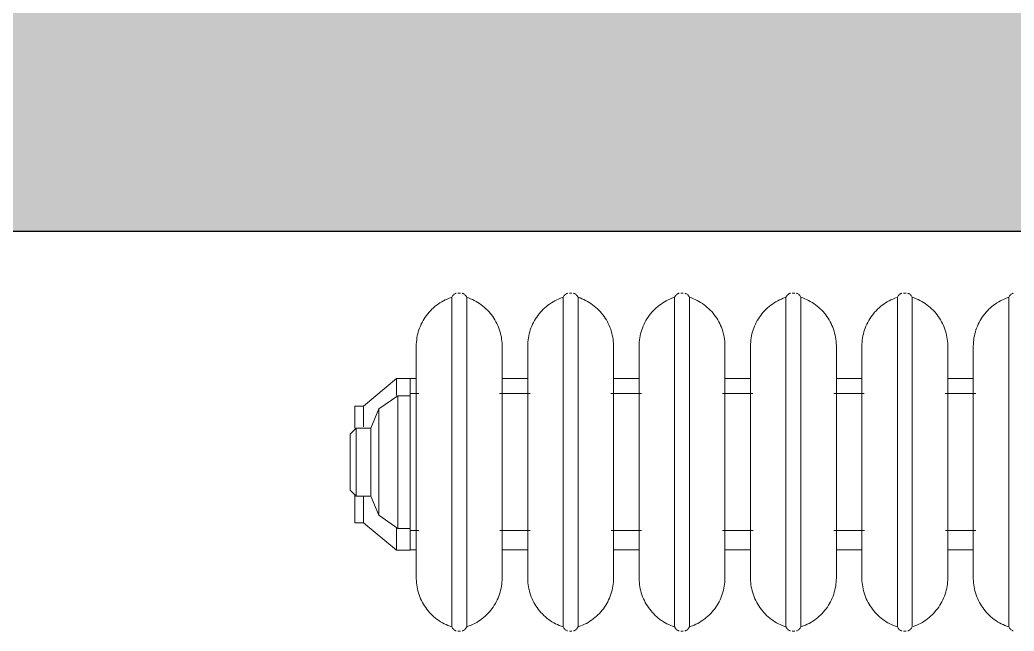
# Model space of a CAD drawing. Header units: inches. Extents: x -1176 to 1507, y -2527 to 978.
# Drawn here: x -884 to -855, y 778.2 to 796.04 of the extents above; entities that cross this region are included whole.
import ezdxf

# ---------------------------------------------------------------- set-up
doc = ezdxf.new("R2010")
doc.units = ezdxf.units.IN
doc.header["$MEASUREMENT"] = 0
for name, color, linetype, lineweight in [('A-GENM', 13, 'Continuous', 18), ('A-WALL', 113, 'Continuous', 18), ('A-WALL-PATT', 111, 'Continuous', 18)]:
    doc.layers.add(name, color=color, linetype=linetype, lineweight=lineweight)

# ---------------------------------------------------------------- blocks, each defined once
blk = doc.blocks.new('Cast_Iron_Radiator_8182 - Cast_Iron_Radiator_8182-V28-3rd Floor Demo')
at = {"layer": 'A-GENM', "lineweight": 9}
for p, q in [((-5.75, 4.933), (-5.787, 4.933)), ((-5.713, 4.933), (-5.75, 4.933)), ((-2.5, 4.933), (-2.537, 4.933)), ((-2.463, 4.933), (-2.5, 4.933)), ((0.75, 4.933), (0.713, 4.933)), ((0.787, 4.933), (0.75, 4.933)), ((4, 4.933), (3.963, 4.933)), ((4.037, 4.933), (4, 4.933)), ((7.25, 4.933), (7.213, 4.933)), ((7.287, 4.933), (7.25, 4.933)), ((-5.943, 4.848), (-5.968, 4.809)), ((-5.968, 1), (-5.968, 4.809)), ((-5.532, 4.809), (-5.557, 4.848)), ((-5.532, 1), (-5.532, 4.809)), ((-2.693, 4.848), (-2.718, 4.809)), ((-2.718, 1), (-2.718, 4.809)), ((-2.282, 4.809), (-2.307, 4.848)), ((-2.282, 1), (-2.282, 4.809)), ((0.557, 4.848), (0.532, 4.809)), ((0.532, 1), (0.532, 4.809)), ((0.968, 4.809), (0.943, 4.848)), ((0.968, 1), (0.968, 4.809)), ((3.807, 4.848), (3.782, 4.809)), ((3.782, 1), (3.782, 4.809)), ((4.218, 4.809), (4.193, 4.848)), ((4.218, 1), (4.218, 4.809)), ((7.057, 4.848), (7.032, 4.809)), ((7.032, 1), (7.032, 4.809)), ((7.468, 4.809), (7.443, 4.848)), ((7.468, 1), (7.468, 4.809)), ((10.307, 4.848), (10.282, 4.809)), ((10.282, 1), (10.282, 4.809)), ((-7.584, 2.438), (-8.542, 1.635)), ((-7.179, 2.438), (-7.584, 2.438)), ((-7.584, 1.944), (-7.584, 2.438)), ((-6.996, 2.438), (-7.179, 2.438)), ((-7.179, 2.291), (-7.179, 2.438)), ((-3.746, 2.438), (-4.501, 2.438)), ((-0.496, 2.438), (-1.251, 2.438)), ((2.754, 2.438), (1.999, 2.438)), ((6.004, 2.438), (5.249, 2.438)), ((9.254, 2.438), (8.499, 2.438)), ((-7.179, 2.296), (-7.179, 2.192)), ((-7.179, 2.013), (-7.179, 2.188)), ((-7.545, 1.935), (-8.095, 1.55)), ((-7.179, 1.935), (-7.545, 1.935)), ((-7.545, 1.935), (-7.545, -1.935)), ((-6.932, 2), (-7.179, 2)), ((-7.179, -2), (-7.179, 2)), ((-3.682, 2), (-4.572, 2)), ((-0.432, 2), (-1.322, 2)), ((2.818, 2), (1.928, 2)), ((6.068, 2), (5.178, 2)), ((9.318, 2), (8.428, 2)), ((-8.542, 1.635), (-8.792, 1.635)), ((-8.792, 1.635), (-8.792, 0.985)), ((-8.542, 1.635), (-8.542, 1.028)), ((-8.095, 1.55), (-8.331, 0.993)), ((-8.095, 1.55), (-8.095, -1.55)), ((-8.753, 0.993), (-8.929, 0.816)), ((-8.331, 0.993), (-8.753, 0.993)), ((-8.753, 0.993), (-8.753, -0.993)), ((-8.331, 0.993), (-8.331, -0.993)), ((-7.002, 1), (-7.002, -1)), ((-5.968, -1), (-5.968, 1)), ((-5.532, -1), (-5.532, 1)), ((-4.498, -1), (-4.498, 1)), ((-3.752, 1), (-3.752, -1)), ((-2.718, -1), (-2.718, 1)), ((-2.282, -1), (-2.282, 1)), ((-1.248, -1), (-1.248, 1)), ((-0.502, 1), (-0.502, -1)), ((0.532, -1), (0.532, 1)), ((0.968, -1), (0.968, 1)), ((2.002, -1), (2.002, 1)), ((2.748, 1), (2.748, -1)), ((3.782, -1), (3.782, 1)), ((4.218, -1), (4.218, 1)), ((5.252, -1), (5.252, 1)), ((5.998, 1), (5.998, -1)), ((7.032, -1), (7.032, 1)), ((7.468, -1), (7.468, 1)), ((8.502, -1), (8.502, 1)), ((9.248, 1), (9.248, -1)), ((10.282, -1), (10.282, 1)), ((-8.929, 0.816), (-8.929, -0.816)), ((-8.929, -0.816), (-8.753, -0.993)), ((-8.792, -0.961), (-8.792, -1.771)), ((-8.753, -0.993), (-8.331, -0.993)), ((-8.542, -1.008), (-8.542, -1.771)), ((-8.331, -0.993), (-8.095, -1.55)), ((-5.968, -4.809), (-5.968, -1)), ((-5.532, -4.809), (-5.532, -1)), ((-2.718, -4.809), (-2.718, -1)), ((-2.282, -4.809), (-2.282, -1)), ((0.532, -4.809), (0.532, -1)), ((0.968, -4.809), (0.968, -1)), ((3.782, -4.809), (3.782, -1)), ((4.218, -4.809), (4.218, -1)), ((7.032, -4.809), (7.032, -1)), ((7.468, -4.809), (7.468, -1)), ((10.282, -4.809), (10.282, -1)), ((-8.095, -1.55), (-7.545, -1.935)), ((-8.792, -1.771), (-8.542, -1.771)), ((-8.542, -1.771), (-7.584, -2.575)), ((-7.584, -2.575), (-7.584, -1.924)), ((-7.545, -1.935), (-7.179, -1.935)), ((-7.179, -2), (-6.928, -2)), ((-7.179, -2.287), (-7.179, -2.017)), ((-4.568, -2), (-3.678, -2)), ((-1.318, -2), (-0.428, -2)), ((1.932, -2), (2.822, -2)), ((5.182, -2), (6.072, -2)), ((8.432, -2), (9.322, -2)), ((-7.179, -2.301), (-7.179, -2.452)), ((-7.584, -2.575), (-7.179, -2.575)), ((-7.179, -2.551), (-7.179, -2.436)), ((-7.179, -2.562), (-6.997, -2.562)), ((-7.179, -2.565), (-7.179, -2.575)), ((-4.503, -2.562), (-3.747, -2.562)), ((-1.253, -2.562), (-0.497, -2.562)), ((1.997, -2.562), (2.753, -2.562)), ((5.247, -2.562), (6.003, -2.562)), ((8.497, -2.562), (9.253, -2.562)), ((-5.968, -4.809), (-5.943, -4.848)), ((-5.557, -4.848), (-5.532, -4.809)), ((-2.718, -4.809), (-2.693, -4.848)), ((-2.307, -4.848), (-2.282, -4.809)), ((0.532, -4.809), (0.557, -4.848)), ((0.943, -4.848), (0.968, -4.809)), ((3.782, -4.809), (3.807, -4.848)), ((4.193, -4.848), (4.218, -4.809)), ((7.032, -4.809), (7.057, -4.848)), ((7.443, -4.848), (7.468, -4.809)), ((10.282, -4.809), (10.307, -4.848)), ((-5.787, -4.933), (-5.75, -4.933)), ((-5.75, -4.933), (-5.713, -4.933)), ((-2.537, -4.933), (-2.5, -4.933)), ((-2.5, -4.933), (-2.463, -4.933)), ((0.713, -4.933), (0.75, -4.933)), ((0.75, -4.933), (0.787, -4.933)), ((3.963, -4.933), (4, -4.933)), ((4, -4.933), (4.037, -4.933)), ((7.213, -4.933), (7.25, -4.933)), ((7.25, -4.933), (7.287, -4.933))]:
    blk.add_line(p, q, dxfattribs=at)
at = {"layer": 'A-GENM', "lineweight": 9, "flags": 128}
for points in [[(-7.002, 3.383), (-7.001, 3.443), (-6.997, 3.503), (-6.991, 3.563), (-6.983, 3.622), (-6.972, 3.681), (-6.959, 3.74), (-6.943, 3.798), (-6.926, 3.855), (-6.906, 3.911), (-6.883, 3.967), (-6.859, 4.022), (-6.832, 4.076), (-6.804, 4.128), (-6.773, 4.18), (-6.74, 4.23), (-6.705, 4.279), (-6.668, 4.326), (-6.63, 4.372), (-6.589, 4.416), (-6.547, 4.459), (-6.503, 4.5), (-6.458, 4.539), (-6.411, 4.576), (-6.362, 4.612), (-6.312, 4.645), (-6.261, 4.677), (-6.209, 4.706), (-6.155, 4.733), (-6.101, 4.758), (-6.045, 4.781), (-5.989, 4.802)], [(-5.943, 4.848), (-5.938, 4.854), (-5.934, 4.86), (-5.929, 4.866), (-5.925, 4.872), (-5.919, 4.877)], [(-5.909, 4.887), (-5.903, 4.892), (-5.897, 4.896), (-5.891, 4.901), (-5.885, 4.905)], [(-5.872, 4.912), (-5.865, 4.915), (-5.858, 4.918), (-5.851, 4.921), (-5.844, 4.924), (-5.837, 4.926)], [(-5.662, 4.925), (-5.655, 4.923), (-5.648, 4.921), (-5.641, 4.918), (-5.634, 4.915), (-5.627, 4.912)], [(-5.614, 4.904), (-5.608, 4.9), (-5.602, 4.896), (-5.596, 4.891), (-5.591, 4.887)], [(-5.58, 4.876), (-5.575, 4.871), (-5.57, 4.865), (-5.565, 4.859), (-5.561, 4.854), (-5.557, 4.848)], [(-5.532, 4.809), (-5.475, 4.789), (-5.419, 4.767), (-5.365, 4.743), (-5.311, 4.716), (-5.258, 4.688), (-5.206, 4.657), (-5.156, 4.624), (-5.107, 4.59), (-5.059, 4.553), (-5.013, 4.515), (-4.969, 4.474), (-4.926, 4.432), (-4.885, 4.389), (-4.846, 4.343), (-4.808, 4.296), (-4.773, 4.248), (-4.739, 4.198), (-4.707, 4.147), (-4.678, 4.095), (-4.651, 4.042), (-4.625, 3.987), (-4.602, 3.932), (-4.581, 3.876), (-4.563, 3.819), (-4.547, 3.761), (-4.533, 3.703), (-4.521, 3.644), (-4.512, 3.585), (-4.505, 3.525), (-4.5, 3.465), (-4.498, 3.405), (-4.498, 3.383)], [(-3.752, 3.383), (-3.751, 3.443), (-3.747, 3.503), (-3.741, 3.563), (-3.733, 3.622), (-3.722, 3.681), (-3.709, 3.74), (-3.693, 3.798), (-3.676, 3.855), (-3.656, 3.911), (-3.633, 3.967), (-3.609, 4.022), (-3.582, 4.076), (-3.554, 4.128), (-3.523, 4.18), (-3.49, 4.23), (-3.455, 4.279), (-3.418, 4.326), (-3.38, 4.372), (-3.339, 4.416), (-3.297, 4.459), (-3.253, 4.5), (-3.208, 4.539), (-3.161, 4.576), (-3.112, 4.612), (-3.062, 4.645), (-3.011, 4.677), (-2.959, 4.706), (-2.905, 4.733), (-2.851, 4.758), (-2.795, 4.781), (-2.739, 4.802)], [(-2.693, 4.848), (-2.688, 4.854), (-2.684, 4.86), (-2.679, 4.866), (-2.675, 4.872), (-2.669, 4.877)], [(-2.659, 4.887), (-2.653, 4.892), (-2.647, 4.896), (-2.641, 4.901), (-2.635, 4.905)], [(-2.622, 4.912), (-2.615, 4.915), (-2.608, 4.918), (-2.601, 4.921), (-2.594, 4.924), (-2.587, 4.926)], [(-2.412, 4.925), (-2.405, 4.923), (-2.398, 4.921), (-2.391, 4.918), (-2.384, 4.915), (-2.377, 4.912)], [(-2.364, 4.904), (-2.358, 4.9), (-2.352, 4.896), (-2.346, 4.891), (-2.341, 4.887)], [(-2.33, 4.876), (-2.325, 4.871), (-2.32, 4.865), (-2.315, 4.859), (-2.311, 4.854), (-2.307, 4.848)], [(-2.282, 4.809), (-2.225, 4.789), (-2.169, 4.767), (-2.115, 4.743), (-2.061, 4.716), (-2.008, 4.688), (-1.956, 4.657), (-1.906, 4.624), (-1.857, 4.59), (-1.809, 4.553), (-1.763, 4.515), (-1.719, 4.474), (-1.676, 4.432), (-1.635, 4.389), (-1.596, 4.343), (-1.558, 4.296), (-1.523, 4.248), (-1.489, 4.198), (-1.457, 4.147), (-1.428, 4.095), (-1.401, 4.042), (-1.375, 3.987), (-1.352, 3.932), (-1.331, 3.876), (-1.313, 3.819), (-1.297, 3.761), (-1.283, 3.703), (-1.271, 3.644), (-1.262, 3.585), (-1.255, 3.525), (-1.25, 3.465), (-1.248, 3.405), (-1.248, 3.383)], [(-0.502, 3.383), (-0.501, 3.443), (-0.497, 3.503), (-0.491, 3.563), (-0.483, 3.622), (-0.472, 3.681), (-0.459, 3.74), (-0.443, 3.798), (-0.426, 3.855), (-0.406, 3.911), (-0.383, 3.967), (-0.359, 4.022), (-0.332, 4.076), (-0.304, 4.128), (-0.273, 4.18), (-0.24, 4.23), (-0.205, 4.279), (-0.168, 4.326), (-0.13, 4.372), (-0.089, 4.416), (-0.047, 4.459), (-0.003, 4.5), (0.042, 4.539), (0.089, 4.576), (0.138, 4.612), (0.188, 4.645), (0.239, 4.677), (0.291, 4.706), (0.345, 4.733), (0.399, 4.758), (0.455, 4.781), (0.511, 4.802)], [(0.557, 4.848), (0.562, 4.854), (0.566, 4.86), (0.571, 4.866), (0.575, 4.872), (0.581, 4.877)], [(0.591, 4.887), (0.597, 4.892), (0.603, 4.896), (0.609, 4.901), (0.615, 4.905)], [(0.628, 4.912), (0.635, 4.915), (0.642, 4.918), (0.649, 4.921), (0.656, 4.924), (0.663, 4.926)], [(0.838, 4.925), (0.845, 4.923), (0.852, 4.921), (0.859, 4.918), (0.866, 4.915), (0.873, 4.912)], [(0.886, 4.904), (0.892, 4.9), (0.898, 4.896), (0.904, 4.891), (0.909, 4.887)], [(0.92, 4.876), (0.925, 4.871), (0.93, 4.865), (0.935, 4.859), (0.939, 4.854), (0.943, 4.848)], [(0.968, 4.809), (1.025, 4.789), (1.081, 4.767), (1.135, 4.743), (1.189, 4.716), (1.242, 4.688), (1.294, 4.657), (1.344, 4.624), (1.393, 4.59), (1.441, 4.553), (1.487, 4.515), (1.531, 4.474), (1.574, 4.432), (1.615, 4.389), (1.654, 4.343), (1.692, 4.296), (1.727, 4.248), (1.761, 4.198), (1.793, 4.147), (1.822, 4.095), (1.849, 4.042), (1.875, 3.987), (1.898, 3.932), (1.919, 3.876), (1.937, 3.819), (1.953, 3.761), (1.967, 3.703), (1.979, 3.644), (1.988, 3.585), (1.995, 3.525), (2, 3.465), (2.002, 3.405), (2.002, 3.383)], [(2.748, 3.383), (2.749, 3.443), (2.753, 3.503), (2.759, 3.563), (2.767, 3.622), (2.778, 3.681), (2.791, 3.74), (2.807, 3.798), (2.824, 3.855), (2.844, 3.911), (2.867, 3.967), (2.891, 4.022), (2.918, 4.076), (2.946, 4.128), (2.977, 4.18), (3.01, 4.23), (3.045, 4.279), (3.082, 4.326), (3.12, 4.372), (3.161, 4.416), (3.203, 4.459), (3.247, 4.5), (3.292, 4.539), (3.339, 4.576), (3.388, 4.612), (3.438, 4.645), (3.489, 4.677), (3.541, 4.706), (3.595, 4.733), (3.649, 4.758), (3.705, 4.781), (3.761, 4.802)], [(3.807, 4.848), (3.812, 4.854), (3.816, 4.86), (3.821, 4.866), (3.825, 4.872), (3.831, 4.877)], [(3.841, 4.887), (3.847, 4.892), (3.853, 4.896), (3.859, 4.901), (3.865, 4.905)], [(3.878, 4.912), (3.885, 4.915), (3.892, 4.918), (3.899, 4.921), (3.906, 4.924), (3.913, 4.926)], [(4.088, 4.925), (4.095, 4.923), (4.102, 4.921), (4.109, 4.918), (4.116, 4.915), (4.123, 4.912)], [(4.136, 4.904), (4.142, 4.9), (4.148, 4.896), (4.154, 4.891), (4.159, 4.887)], [(4.17, 4.876), (4.175, 4.871), (4.18, 4.865), (4.185, 4.859), (4.189, 4.854), (4.193, 4.848)], [(4.218, 4.809), (4.275, 4.789), (4.331, 4.767), (4.385, 4.743), (4.439, 4.716), (4.492, 4.688), (4.544, 4.657), (4.594, 4.624), (4.643, 4.59), (4.691, 4.553), (4.737, 4.515), (4.781, 4.474), (4.824, 4.432), (4.865, 4.389), (4.904, 4.343), (4.942, 4.296), (4.977, 4.248), (5.011, 4.198), (5.043, 4.147), (5.072, 4.095), (5.099, 4.042), (5.125, 3.987), (5.148, 3.932), (5.169, 3.876), (5.187, 3.819), (5.203, 3.761), (5.217, 3.703), (5.229, 3.644), (5.238, 3.585), (5.245, 3.525), (5.25, 3.465), (5.252, 3.405), (5.252, 3.383)], [(5.998, 3.383), (5.999, 3.443), (6.003, 3.503), (6.009, 3.563), (6.017, 3.622), (6.028, 3.681), (6.041, 3.74), (6.057, 3.798), (6.074, 3.855), (6.094, 3.911), (6.117, 3.967), (6.141, 4.022), (6.168, 4.076), (6.196, 4.128), (6.227, 4.18), (6.26, 4.23), (6.295, 4.279), (6.332, 4.326), (6.37, 4.372), (6.411, 4.416), (6.453, 4.459), (6.497, 4.5), (6.542, 4.539), (6.589, 4.576), (6.638, 4.612), (6.688, 4.645), (6.739, 4.677), (6.791, 4.706), (6.845, 4.733), (6.899, 4.758), (6.955, 4.781), (7.011, 4.802)], [(7.057, 4.848), (7.062, 4.854), (7.066, 4.86), (7.071, 4.866), (7.075, 4.872), (7.081, 4.877)], [(7.091, 4.887), (7.097, 4.892), (7.103, 4.896), (7.109, 4.901), (7.115, 4.905)], [(7.128, 4.912), (7.135, 4.915), (7.142, 4.918), (7.149, 4.921), (7.156, 4.924), (7.163, 4.926)], [(7.338, 4.925), (7.345, 4.923), (7.352, 4.921), (7.359, 4.918), (7.366, 4.915), (7.373, 4.912)], [(7.386, 4.904), (7.392, 4.9), (7.398, 4.896), (7.404, 4.891), (7.409, 4.887)], [(7.42, 4.876), (7.425, 4.871), (7.43, 4.865), (7.435, 4.859), (7.439, 4.854), (7.443, 4.848)], [(7.468, 4.809), (7.525, 4.789), (7.581, 4.767), (7.635, 4.743), (7.689, 4.716), (7.742, 4.688), (7.794, 4.657), (7.844, 4.624), (7.893, 4.59), (7.941, 4.553), (7.987, 4.515), (8.031, 4.474), (8.074, 4.432), (8.115, 4.389), (8.154, 4.343), (8.192, 4.296), (8.227, 4.248), (8.261, 4.198), (8.293, 4.147), (8.322, 4.095), (8.349, 4.042), (8.375, 3.987), (8.398, 3.932), (8.419, 3.876), (8.437, 3.819), (8.453, 3.761), (8.467, 3.703), (8.479, 3.644), (8.488, 3.585), (8.495, 3.525), (8.5, 3.465), (8.502, 3.405), (8.502, 3.383)], [(9.248, 3.383), (9.249, 3.443), (9.253, 3.503), (9.259, 3.563), (9.267, 3.622), (9.278, 3.681), (9.291, 3.74), (9.307, 3.798), (9.324, 3.855), (9.344, 3.911), (9.367, 3.967), (9.391, 4.022), (9.418, 4.076), (9.446, 4.128), (9.477, 4.18), (9.51, 4.23), (9.545, 4.279), (9.582, 4.326), (9.62, 4.372), (9.661, 4.416), (9.703, 4.459), (9.747, 4.5), (9.792, 4.539), (9.839, 4.576), (9.888, 4.612), (9.938, 4.645), (9.989, 4.677), (10.041, 4.706), (10.095, 4.733), (10.149, 4.758), (10.205, 4.781), (10.261, 4.802)], [(10.307, 4.848), (10.312, 4.854), (10.316, 4.86), (10.321, 4.866), (10.325, 4.872), (10.331, 4.877)], [(10.341, 4.887), (10.347, 4.892), (10.353, 4.896), (10.359, 4.901), (10.365, 4.905)], [(10.378, 4.912), (10.385, 4.915), (10.392, 4.918), (10.399, 4.921), (10.406, 4.924), (10.413, 4.926)], [(-7.002, 2.438), (-7.002, 2.498), (-7.002, 2.571), (-7.002, 2.642), (-7.002, 2.71), (-7.002, 2.775), (-7.002, 2.837), (-7.002, 2.896), (-7.002, 2.952), (-7.002, 3.005), (-7.002, 3.055), (-7.002, 3.102), (-7.002, 3.145), (-7.002, 3.185), (-7.002, 3.221), (-7.002, 3.254), (-7.002, 3.283), (-7.002, 3.309), (-7.002, 3.33), (-7.002, 3.348), (-7.002, 3.363), (-7.002, 3.373), (-7.002, 3.38), (-7.002, 3.383), (-7.002, 3.383)], [(-7.002, 3.383), (-7.002, 3.381), (-7.002, 3.375), (-7.002, 3.366), (-7.002, 3.353), (-7.002, 3.336), (-7.002, 3.315), (-7.002, 3.29), (-7.002, 3.262), (-7.002, 3.23), (-7.002, 3.195), (-7.002, 3.156), (-7.002, 3.114), (-7.002, 3.068), (-7.002, 3.019), (-7.002, 2.967), (-7.002, 2.911), (-7.002, 2.853), (-7.002, 2.792), (-7.002, 2.727), (-7.002, 2.66), (-7.002, 2.591), (-7.002, 2.518), (-7.002, 2.444), (-7.002, 2.367), (-7.002, 2.288), (-7.002, 2.206), (-7.002, 2.123), (-7.002, 2.038), (-7.002, 1.952), (-7.002, 1.864), (-7.002, 1.774), (-7.002, 1.683), (-7.002, 1.591), (-7.002, 1.499), (-7.002, 1.405), (-7.002, 1.311), (-7.002, 1.216), (-7.002, 1.121), (-7.002, 1.026), (-7.002, 1)], [(-4.498, 3.383), (-4.498, 3.381), (-4.498, 3.375), (-4.498, 3.366), (-4.498, 3.353), (-4.498, 3.336), (-4.498, 3.315), (-4.498, 3.29), (-4.498, 3.262), (-4.498, 3.23), (-4.498, 3.195), (-4.498, 3.156), (-4.498, 3.114), (-4.498, 3.068), (-4.498, 3.019), (-4.498, 2.967), (-4.498, 2.911), (-4.498, 2.853), (-4.498, 2.792), (-4.498, 2.727), (-4.498, 2.66), (-4.498, 2.591), (-4.498, 2.518), (-4.498, 2.444)], [(-4.498, 1), (-4.498, 1.095), (-4.498, 1.19), (-4.498, 1.285), (-4.498, 1.38), (-4.498, 1.473), (-4.498, 1.566), (-4.498, 1.659), (-4.498, 1.75), (-4.498, 1.839), (-4.498, 1.928), (-4.498, 2.015), (-4.498, 2.1), (-4.498, 2.184), (-4.498, 2.266), (-4.498, 2.346), (-4.498, 2.423), (-4.498, 2.498), (-4.498, 2.571), (-4.498, 2.642), (-4.498, 2.71), (-4.498, 2.775), (-4.498, 2.837), (-4.498, 2.896), (-4.498, 2.952), (-4.498, 3.005), (-4.498, 3.055), (-4.498, 3.102), (-4.498, 3.145), (-4.498, 3.185), (-4.498, 3.221), (-4.498, 3.254), (-4.498, 3.283), (-4.498, 3.309), (-4.498, 3.33), (-4.498, 3.348), (-4.498, 3.363), (-4.498, 3.373), (-4.498, 3.38), (-4.498, 3.383), (-4.498, 3.383)], [(-3.752, 2.438), (-3.752, 2.498), (-3.752, 2.571), (-3.752, 2.642), (-3.752, 2.71), (-3.752, 2.775), (-3.752, 2.837), (-3.752, 2.896), (-3.752, 2.952), (-3.752, 3.005), (-3.752, 3.055), (-3.752, 3.102), (-3.752, 3.145), (-3.752, 3.185), (-3.752, 3.221), (-3.752, 3.254), (-3.752, 3.283), (-3.752, 3.309), (-3.752, 3.33), (-3.752, 3.348), (-3.752, 3.363), (-3.752, 3.373), (-3.752, 3.38), (-3.752, 3.383), (-3.752, 3.383)], [(-3.752, 3.383), (-3.752, 3.381), (-3.752, 3.375), (-3.752, 3.366), (-3.752, 3.353), (-3.752, 3.336), (-3.752, 3.315), (-3.752, 3.29), (-3.752, 3.262), (-3.752, 3.23), (-3.752, 3.195), (-3.752, 3.156), (-3.752, 3.114), (-3.752, 3.068), (-3.752, 3.019), (-3.752, 2.967), (-3.752, 2.911), (-3.752, 2.853), (-3.752, 2.792), (-3.752, 2.727), (-3.752, 2.66), (-3.752, 2.591), (-3.752, 2.518), (-3.752, 2.444), (-3.752, 2.367), (-3.752, 2.288), (-3.752, 2.206), (-3.752, 2.123), (-3.752, 2.038), (-3.752, 1.952), (-3.752, 1.864), (-3.752, 1.774), (-3.752, 1.683), (-3.752, 1.591), (-3.752, 1.499), (-3.752, 1.405), (-3.752, 1.311), (-3.752, 1.216), (-3.752, 1.121), (-3.752, 1.026), (-3.752, 1)], [(-1.248, 3.383), (-1.248, 3.381), (-1.248, 3.375), (-1.248, 3.366), (-1.248, 3.353), (-1.248, 3.336), (-1.248, 3.315), (-1.248, 3.29), (-1.248, 3.262), (-1.248, 3.23), (-1.248, 3.195), (-1.248, 3.156), (-1.248, 3.114), (-1.248, 3.068), (-1.248, 3.019), (-1.248, 2.967), (-1.248, 2.911), (-1.248, 2.853), (-1.248, 2.792), (-1.248, 2.727), (-1.248, 2.66), (-1.248, 2.591), (-1.248, 2.518), (-1.248, 2.444)], [(-1.248, 1), (-1.248, 1.095), (-1.248, 1.19), (-1.248, 1.285), (-1.248, 1.38), (-1.248, 1.473), (-1.248, 1.566), (-1.248, 1.659), (-1.248, 1.75), (-1.248, 1.839), (-1.248, 1.928), (-1.248, 2.015), (-1.248, 2.1), (-1.248, 2.184), (-1.248, 2.266), (-1.248, 2.346), (-1.248, 2.423), (-1.248, 2.498), (-1.248, 2.571), (-1.248, 2.642), (-1.248, 2.71), (-1.248, 2.775), (-1.248, 2.837), (-1.248, 2.896), (-1.248, 2.952), (-1.248, 3.005), (-1.248, 3.055), (-1.248, 3.102), (-1.248, 3.145), (-1.248, 3.185), (-1.248, 3.221), (-1.248, 3.254), (-1.248, 3.283), (-1.248, 3.309), (-1.248, 3.33), (-1.248, 3.348), (-1.248, 3.363), (-1.248, 3.373), (-1.248, 3.38), (-1.248, 3.383), (-1.248, 3.383)], [(-0.502, 2.438), (-0.502, 2.498), (-0.502, 2.571), (-0.502, 2.642), (-0.502, 2.71), (-0.502, 2.775), (-0.502, 2.837), (-0.502, 2.896), (-0.502, 2.952), (-0.502, 3.005), (-0.502, 3.055), (-0.502, 3.102), (-0.502, 3.145), (-0.502, 3.185), (-0.502, 3.221), (-0.502, 3.254), (-0.502, 3.283), (-0.502, 3.309), (-0.502, 3.33), (-0.502, 3.348), (-0.502, 3.363), (-0.502, 3.373), (-0.502, 3.38), (-0.502, 3.383), (-0.502, 3.383)], [(-0.502, 3.383), (-0.502, 3.381), (-0.502, 3.375), (-0.502, 3.366), (-0.502, 3.353), (-0.502, 3.336), (-0.502, 3.315), (-0.502, 3.29), (-0.502, 3.262), (-0.502, 3.23), (-0.502, 3.195), (-0.502, 3.156), (-0.502, 3.114), (-0.502, 3.068), (-0.502, 3.019), (-0.502, 2.967), (-0.502, 2.911), (-0.502, 2.853), (-0.502, 2.792), (-0.502, 2.727), (-0.502, 2.66), (-0.502, 2.591), (-0.502, 2.518), (-0.502, 2.444), (-0.502, 2.367), (-0.502, 2.288), (-0.502, 2.206), (-0.502, 2.123), (-0.502, 2.038), (-0.502, 1.952), (-0.502, 1.864), (-0.502, 1.774), (-0.502, 1.683), (-0.502, 1.591), (-0.502, 1.499), (-0.502, 1.405), (-0.502, 1.311), (-0.502, 1.216), (-0.502, 1.121), (-0.502, 1.026), (-0.502, 1)], [(2.002, 3.383), (2.002, 3.381), (2.002, 3.375), (2.002, 3.366), (2.002, 3.353), (2.002, 3.336), (2.002, 3.315), (2.002, 3.29), (2.002, 3.262), (2.002, 3.23), (2.002, 3.195), (2.002, 3.156), (2.002, 3.114), (2.002, 3.068), (2.002, 3.019), (2.002, 2.967), (2.002, 2.911), (2.002, 2.853), (2.002, 2.792), (2.002, 2.727), (2.002, 2.66), (2.002, 2.591), (2.002, 2.518), (2.002, 2.444)], [(2.002, 1), (2.002, 1.095), (2.002, 1.19), (2.002, 1.285), (2.002, 1.38), (2.002, 1.473), (2.002, 1.566), (2.002, 1.659), (2.002, 1.75), (2.002, 1.839), (2.002, 1.928), (2.002, 2.015), (2.002, 2.1), (2.002, 2.184), (2.002, 2.266), (2.002, 2.346), (2.002, 2.423), (2.002, 2.498), (2.002, 2.571), (2.002, 2.642), (2.002, 2.71), (2.002, 2.775), (2.002, 2.837), (2.002, 2.896), (2.002, 2.952), (2.002, 3.005), (2.002, 3.055), (2.002, 3.102), (2.002, 3.145), (2.002, 3.185), (2.002, 3.221), (2.002, 3.254), (2.002, 3.283), (2.002, 3.309), (2.002, 3.33), (2.002, 3.348), (2.002, 3.363), (2.002, 3.373), (2.002, 3.38), (2.002, 3.383), (2.002, 3.383)], [(2.748, 2.438), (2.748, 2.498), (2.748, 2.571), (2.748, 2.642), (2.748, 2.71), (2.748, 2.775), (2.748, 2.837), (2.748, 2.896), (2.748, 2.952), (2.748, 3.005), (2.748, 3.055), (2.748, 3.102), (2.748, 3.145), (2.748, 3.185), (2.748, 3.221), (2.748, 3.254), (2.748, 3.283), (2.748, 3.309), (2.748, 3.33), (2.748, 3.348), (2.748, 3.363), (2.748, 3.373), (2.748, 3.38), (2.748, 3.383), (2.748, 3.383)], [(2.748, 3.383), (2.748, 3.381), (2.748, 3.375), (2.748, 3.366), (2.748, 3.353), (2.748, 3.336), (2.748, 3.315), (2.748, 3.29), (2.748, 3.262), (2.748, 3.23), (2.748, 3.195), (2.748, 3.156), (2.748, 3.114), (2.748, 3.068), (2.748, 3.019), (2.748, 2.967), (2.748, 2.911), (2.748, 2.853), (2.748, 2.792), (2.748, 2.727), (2.748, 2.66), (2.748, 2.591), (2.748, 2.518), (2.748, 2.444), (2.748, 2.367), (2.748, 2.288), (2.748, 2.206), (2.748, 2.123), (2.748, 2.038), (2.748, 1.952), (2.748, 1.864), (2.748, 1.774), (2.748, 1.683), (2.748, 1.591), (2.748, 1.499), (2.748, 1.405), (2.748, 1.311), (2.748, 1.216), (2.748, 1.121), (2.748, 1.026), (2.748, 1)], [(5.252, 3.383), (5.252, 3.381), (5.252, 3.375), (5.252, 3.366), (5.252, 3.353), (5.252, 3.336), (5.252, 3.315), (5.252, 3.29), (5.252, 3.262), (5.252, 3.23), (5.252, 3.195), (5.252, 3.156), (5.252, 3.114), (5.252, 3.068), (5.252, 3.019), (5.252, 2.967), (5.252, 2.911), (5.252, 2.853), (5.252, 2.792), (5.252, 2.727), (5.252, 2.66), (5.252, 2.591), (5.252, 2.518), (5.252, 2.444)], [(5.252, 1), (5.252, 1.095), (5.252, 1.19), (5.252, 1.285), (5.252, 1.38), (5.252, 1.473), (5.252, 1.566), (5.252, 1.659), (5.252, 1.75), (5.252, 1.839), (5.252, 1.928), (5.252, 2.015), (5.252, 2.1), (5.252, 2.184), (5.252, 2.266), (5.252, 2.346), (5.252, 2.423), (5.252, 2.498), (5.252, 2.571), (5.252, 2.642), (5.252, 2.71), (5.252, 2.775), (5.252, 2.837), (5.252, 2.896), (5.252, 2.952), (5.252, 3.005), (5.252, 3.055), (5.252, 3.102), (5.252, 3.145), (5.252, 3.185), (5.252, 3.221), (5.252, 3.254), (5.252, 3.283), (5.252, 3.309), (5.252, 3.33), (5.252, 3.348), (5.252, 3.363), (5.252, 3.373), (5.252, 3.38), (5.252, 3.383), (5.252, 3.383)], [(5.998, 2.438), (5.998, 2.498), (5.998, 2.571), (5.998, 2.642), (5.998, 2.71), (5.998, 2.775), (5.998, 2.837), (5.998, 2.896), (5.998, 2.952), (5.998, 3.005), (5.998, 3.055), (5.998, 3.102), (5.998, 3.145), (5.998, 3.185), (5.998, 3.221), (5.998, 3.254), (5.998, 3.283), (5.998, 3.309), (5.998, 3.33), (5.998, 3.348), (5.998, 3.363), (5.998, 3.373), (5.998, 3.38), (5.998, 3.383), (5.998, 3.383)], [(5.998, 3.383), (5.998, 3.381), (5.998, 3.375), (5.998, 3.366), (5.998, 3.353), (5.998, 3.336), (5.998, 3.315), (5.998, 3.29), (5.998, 3.262), (5.998, 3.23), (5.998, 3.195), (5.998, 3.156), (5.998, 3.114), (5.998, 3.068), (5.998, 3.019), (5.998, 2.967), (5.998, 2.911), (5.998, 2.853), (5.998, 2.792), (5.998, 2.727), (5.998, 2.66), (5.998, 2.591), (5.998, 2.518), (5.998, 2.444), (5.998, 2.367), (5.998, 2.288), (5.998, 2.206), (5.998, 2.123), (5.998, 2.038), (5.998, 1.952), (5.998, 1.864), (5.998, 1.774), (5.998, 1.683), (5.998, 1.591), (5.998, 1.499), (5.998, 1.405), (5.998, 1.311), (5.998, 1.216), (5.998, 1.121), (5.998, 1.026), (5.998, 1)], [(8.502, 3.383), (8.502, 3.381), (8.502, 3.375), (8.502, 3.366), (8.502, 3.353), (8.502, 3.336), (8.502, 3.315), (8.502, 3.29), (8.502, 3.262), (8.502, 3.23), (8.502, 3.195), (8.502, 3.156), (8.502, 3.114), (8.502, 3.068), (8.502, 3.019), (8.502, 2.967), (8.502, 2.911), (8.502, 2.853), (8.502, 2.792), (8.502, 2.727), (8.502, 2.66), (8.502, 2.591), (8.502, 2.518), (8.502, 2.444)], [(8.502, 1), (8.502, 1.095), (8.502, 1.19), (8.502, 1.285), (8.502, 1.38), (8.502, 1.473), (8.502, 1.566), (8.502, 1.659), (8.502, 1.75), (8.502, 1.839), (8.502, 1.928), (8.502, 2.015), (8.502, 2.1), (8.502, 2.184), (8.502, 2.266), (8.502, 2.346), (8.502, 2.423), (8.502, 2.498), (8.502, 2.571), (8.502, 2.642), (8.502, 2.71), (8.502, 2.775), (8.502, 2.837), (8.502, 2.896), (8.502, 2.952), (8.502, 3.005), (8.502, 3.055), (8.502, 3.102), (8.502, 3.145), (8.502, 3.185), (8.502, 3.221), (8.502, 3.254), (8.502, 3.283), (8.502, 3.309), (8.502, 3.33), (8.502, 3.348), (8.502, 3.363), (8.502, 3.373), (8.502, 3.38), (8.502, 3.383), (8.502, 3.383)], [(9.248, 2.438), (9.248, 2.498), (9.248, 2.571), (9.248, 2.642), (9.248, 2.71), (9.248, 2.775), (9.248, 2.837), (9.248, 2.896), (9.248, 2.952), (9.248, 3.005), (9.248, 3.055), (9.248, 3.102), (9.248, 3.145), (9.248, 3.185), (9.248, 3.221), (9.248, 3.254), (9.248, 3.283), (9.248, 3.309), (9.248, 3.33), (9.248, 3.348), (9.248, 3.363), (9.248, 3.373), (9.248, 3.38), (9.248, 3.383), (9.248, 3.383)], [(9.248, 3.383), (9.248, 3.381), (9.248, 3.375), (9.248, 3.366), (9.248, 3.353), (9.248, 3.336), (9.248, 3.315), (9.248, 3.29), (9.248, 3.262), (9.248, 3.23), (9.248, 3.195), (9.248, 3.156), (9.248, 3.114), (9.248, 3.068), (9.248, 3.019), (9.248, 2.967), (9.248, 2.911), (9.248, 2.853), (9.248, 2.792), (9.248, 2.727), (9.248, 2.66), (9.248, 2.591), (9.248, 2.518), (9.248, 2.444), (9.248, 2.367), (9.248, 2.288), (9.248, 2.206), (9.248, 2.123), (9.248, 2.038), (9.248, 1.952), (9.248, 1.864), (9.248, 1.774), (9.248, 1.683), (9.248, 1.591), (9.248, 1.499), (9.248, 1.405), (9.248, 1.311), (9.248, 1.216), (9.248, 1.121), (9.248, 1.026), (9.248, 1)], [(-7.002, -1), (-7.002, -1.095), (-7.002, -1.19), (-7.002, -1.285), (-7.002, -1.38), (-7.002, -1.473), (-7.002, -1.566), (-7.002, -1.659), (-7.002, -1.75), (-7.002, -1.839), (-7.002, -1.928), (-7.002, -2.015), (-7.002, -2.1), (-7.002, -2.184), (-7.002, -2.266), (-7.002, -2.346), (-7.002, -2.423), (-7.002, -2.498), (-7.002, -2.571), (-7.002, -2.642), (-7.002, -2.71), (-7.002, -2.775), (-7.002, -2.837), (-7.002, -2.896), (-7.002, -2.952), (-7.002, -3.005), (-7.002, -3.055), (-7.002, -3.102), (-7.002, -3.145), (-7.002, -3.185), (-7.002, -3.221), (-7.002, -3.254), (-7.002, -3.283), (-7.002, -3.309), (-7.002, -3.33), (-7.002, -3.348), (-7.002, -3.363), (-7.002, -3.373), (-7.002, -3.38), (-7.002, -3.383), (-7.002, -3.383)], [(-4.498, -3.383), (-4.498, -3.381), (-4.498, -3.375), (-4.498, -3.366), (-4.498, -3.353), (-4.498, -3.336), (-4.498, -3.315), (-4.498, -3.29), (-4.498, -3.262), (-4.498, -3.23), (-4.498, -3.195), (-4.498, -3.156), (-4.498, -3.114), (-4.498, -3.068), (-4.498, -3.019), (-4.498, -2.967), (-4.498, -2.911), (-4.498, -2.853), (-4.498, -2.792), (-4.498, -2.727), (-4.498, -2.66), (-4.498, -2.591), (-4.498, -2.518), (-4.498, -2.444), (-4.498, -2.367), (-4.498, -2.288), (-4.498, -2.206), (-4.498, -2.123), (-4.498, -2.038), (-4.498, -1.952), (-4.498, -1.864), (-4.498, -1.774), (-4.498, -1.683), (-4.498, -1.591), (-4.498, -1.499), (-4.498, -1.405), (-4.498, -1.311), (-4.498, -1.216), (-4.498, -1.121), (-4.498, -1.026), (-4.498, -1)], [(-3.752, -1), (-3.752, -1.095), (-3.752, -1.19), (-3.752, -1.285), (-3.752, -1.38), (-3.752, -1.473), (-3.752, -1.566), (-3.752, -1.659), (-3.752, -1.75), (-3.752, -1.839), (-3.752, -1.928), (-3.752, -2.015), (-3.752, -2.1), (-3.752, -2.184), (-3.752, -2.266), (-3.752, -2.346), (-3.752, -2.423), (-3.752, -2.498), (-3.752, -2.571), (-3.752, -2.642), (-3.752, -2.71), (-3.752, -2.775), (-3.752, -2.837), (-3.752, -2.896), (-3.752, -2.952), (-3.752, -3.005), (-3.752, -3.055), (-3.752, -3.102), (-3.752, -3.145), (-3.752, -3.185), (-3.752, -3.221), (-3.752, -3.254), (-3.752, -3.283), (-3.752, -3.309), (-3.752, -3.33), (-3.752, -3.348), (-3.752, -3.363), (-3.752, -3.373), (-3.752, -3.38), (-3.752, -3.383), (-3.752, -3.383)], [(-1.248, -3.383), (-1.248, -3.381), (-1.248, -3.375), (-1.248, -3.366), (-1.248, -3.353), (-1.248, -3.336), (-1.248, -3.315), (-1.248, -3.29), (-1.248, -3.262), (-1.248, -3.23), (-1.248, -3.195), (-1.248, -3.156), (-1.248, -3.114), (-1.248, -3.068), (-1.248, -3.019), (-1.248, -2.967), (-1.248, -2.911), (-1.248, -2.853), (-1.248, -2.792), (-1.248, -2.727), (-1.248, -2.66), (-1.248, -2.591), (-1.248, -2.518), (-1.248, -2.444), (-1.248, -2.367), (-1.248, -2.288), (-1.248, -2.206), (-1.248, -2.123), (-1.248, -2.038), (-1.248, -1.952), (-1.248, -1.864), (-1.248, -1.774), (-1.248, -1.683), (-1.248, -1.591), (-1.248, -1.499), (-1.248, -1.405), (-1.248, -1.311), (-1.248, -1.216), (-1.248, -1.121), (-1.248, -1.026), (-1.248, -1)], [(-0.502, -1), (-0.502, -1.095), (-0.502, -1.19), (-0.502, -1.285), (-0.502, -1.38), (-0.502, -1.473), (-0.502, -1.566), (-0.502, -1.659), (-0.502, -1.75), (-0.502, -1.839), (-0.502, -1.928), (-0.502, -2.015), (-0.502, -2.1), (-0.502, -2.184), (-0.502, -2.266), (-0.502, -2.346), (-0.502, -2.423), (-0.502, -2.498), (-0.502, -2.571), (-0.502, -2.642), (-0.502, -2.71), (-0.502, -2.775), (-0.502, -2.837), (-0.502, -2.896), (-0.502, -2.952), (-0.502, -3.005), (-0.502, -3.055), (-0.502, -3.102), (-0.502, -3.145), (-0.502, -3.185), (-0.502, -3.221), (-0.502, -3.254), (-0.502, -3.283), (-0.502, -3.309), (-0.502, -3.33), (-0.502, -3.348), (-0.502, -3.363), (-0.502, -3.373), (-0.502, -3.38), (-0.502, -3.383), (-0.502, -3.383)], [(2.002, -3.383), (2.002, -3.381), (2.002, -3.375), (2.002, -3.366), (2.002, -3.353), (2.002, -3.336), (2.002, -3.315), (2.002, -3.29), (2.002, -3.262), (2.002, -3.23), (2.002, -3.195), (2.002, -3.156), (2.002, -3.114), (2.002, -3.068), (2.002, -3.019), (2.002, -2.967), (2.002, -2.911), (2.002, -2.853), (2.002, -2.792), (2.002, -2.727), (2.002, -2.66), (2.002, -2.591), (2.002, -2.518), (2.002, -2.444), (2.002, -2.367), (2.002, -2.288), (2.002, -2.206), (2.002, -2.123), (2.002, -2.038), (2.002, -1.952), (2.002, -1.864), (2.002, -1.774), (2.002, -1.683), (2.002, -1.591), (2.002, -1.499), (2.002, -1.405), (2.002, -1.311), (2.002, -1.216), (2.002, -1.121), (2.002, -1.026), (2.002, -1)], [(2.748, -1), (2.748, -1.095), (2.748, -1.19), (2.748, -1.285), (2.748, -1.38), (2.748, -1.473), (2.748, -1.566), (2.748, -1.659), (2.748, -1.75), (2.748, -1.839), (2.748, -1.928), (2.748, -2.015), (2.748, -2.1), (2.748, -2.184), (2.748, -2.266), (2.748, -2.346), (2.748, -2.423), (2.748, -2.498), (2.748, -2.571), (2.748, -2.642), (2.748, -2.71), (2.748, -2.775), (2.748, -2.837), (2.748, -2.896), (2.748, -2.952), (2.748, -3.005), (2.748, -3.055), (2.748, -3.102), (2.748, -3.145), (2.748, -3.185), (2.748, -3.221), (2.748, -3.254), (2.748, -3.283), (2.748, -3.309), (2.748, -3.33), (2.748, -3.348), (2.748, -3.363), (2.748, -3.373), (2.748, -3.38), (2.748, -3.383), (2.748, -3.383)], [(5.252, -3.383), (5.252, -3.381), (5.252, -3.375), (5.252, -3.366), (5.252, -3.353), (5.252, -3.336), (5.252, -3.315), (5.252, -3.29), (5.252, -3.262), (5.252, -3.23), (5.252, -3.195), (5.252, -3.156), (5.252, -3.114), (5.252, -3.068), (5.252, -3.019), (5.252, -2.967), (5.252, -2.911), (5.252, -2.853), (5.252, -2.792), (5.252, -2.727), (5.252, -2.66), (5.252, -2.591), (5.252, -2.518), (5.252, -2.444), (5.252, -2.367), (5.252, -2.288), (5.252, -2.206), (5.252, -2.123), (5.252, -2.038), (5.252, -1.952), (5.252, -1.864), (5.252, -1.774), (5.252, -1.683), (5.252, -1.591), (5.252, -1.499), (5.252, -1.405), (5.252, -1.311), (5.252, -1.216), (5.252, -1.121), (5.252, -1.026), (5.252, -1)], [(5.998, -1), (5.998, -1.095), (5.998, -1.19), (5.998, -1.285), (5.998, -1.38), (5.998, -1.473), (5.998, -1.566), (5.998, -1.659), (5.998, -1.75), (5.998, -1.839), (5.998, -1.928), (5.998, -2.015), (5.998, -2.1), (5.998, -2.184), (5.998, -2.266), (5.998, -2.346), (5.998, -2.423), (5.998, -2.498), (5.998, -2.571), (5.998, -2.642), (5.998, -2.71), (5.998, -2.775), (5.998, -2.837), (5.998, -2.896), (5.998, -2.952), (5.998, -3.005), (5.998, -3.055), (5.998, -3.102), (5.998, -3.145), (5.998, -3.185), (5.998, -3.221), (5.998, -3.254), (5.998, -3.283), (5.998, -3.309), (5.998, -3.33), (5.998, -3.348), (5.998, -3.363), (5.998, -3.373), (5.998, -3.38), (5.998, -3.383), (5.998, -3.383)], [(8.502, -3.383), (8.502, -3.381), (8.502, -3.375), (8.502, -3.366), (8.502, -3.353), (8.502, -3.336), (8.502, -3.315), (8.502, -3.29), (8.502, -3.262), (8.502, -3.23), (8.502, -3.195), (8.502, -3.156), (8.502, -3.114), (8.502, -3.068), (8.502, -3.019), (8.502, -2.967), (8.502, -2.911), (8.502, -2.853), (8.502, -2.792), (8.502, -2.727), (8.502, -2.66), (8.502, -2.591), (8.502, -2.518), (8.502, -2.444), (8.502, -2.367), (8.502, -2.288), (8.502, -2.206), (8.502, -2.123), (8.502, -2.038), (8.502, -1.952), (8.502, -1.864), (8.502, -1.774), (8.502, -1.683), (8.502, -1.591), (8.502, -1.499), (8.502, -1.405), (8.502, -1.311), (8.502, -1.216), (8.502, -1.121), (8.502, -1.026), (8.502, -1)], [(9.248, -1), (9.248, -1.095), (9.248, -1.19), (9.248, -1.285), (9.248, -1.38), (9.248, -1.473), (9.248, -1.566), (9.248, -1.659), (9.248, -1.75), (9.248, -1.839), (9.248, -1.928), (9.248, -2.015), (9.248, -2.1), (9.248, -2.184), (9.248, -2.266), (9.248, -2.346), (9.248, -2.423), (9.248, -2.498), (9.248, -2.571), (9.248, -2.642), (9.248, -2.71), (9.248, -2.775), (9.248, -2.837), (9.248, -2.896), (9.248, -2.952), (9.248, -3.005), (9.248, -3.055), (9.248, -3.102), (9.248, -3.145), (9.248, -3.185), (9.248, -3.221), (9.248, -3.254), (9.248, -3.283), (9.248, -3.309), (9.248, -3.33), (9.248, -3.348), (9.248, -3.363), (9.248, -3.373), (9.248, -3.38), (9.248, -3.383), (9.248, -3.383)], [(-7.002, -3.383), (-7.002, -3.381), (-7.002, -3.375), (-7.002, -3.366), (-7.002, -3.353), (-7.002, -3.336), (-7.002, -3.315), (-7.002, -3.29), (-7.002, -3.262), (-7.002, -3.23), (-7.002, -3.195), (-7.002, -3.156), (-7.002, -3.114), (-7.002, -3.068), (-7.002, -3.019), (-7.002, -2.967), (-7.002, -2.911), (-7.002, -2.853), (-7.002, -2.792), (-7.002, -2.727), (-7.002, -2.66), (-7.002, -2.591), (-7.002, -2.561)], [(-4.498, -2.571), (-4.498, -2.642), (-4.498, -2.71), (-4.498, -2.775), (-4.498, -2.837), (-4.498, -2.896), (-4.498, -2.952), (-4.498, -3.005), (-4.498, -3.055), (-4.498, -3.102), (-4.498, -3.145), (-4.498, -3.185), (-4.498, -3.221), (-4.498, -3.254), (-4.498, -3.283), (-4.498, -3.309), (-4.498, -3.33), (-4.498, -3.348), (-4.498, -3.363), (-4.498, -3.373), (-4.498, -3.38), (-4.498, -3.383), (-4.498, -3.383)], [(-3.752, -3.383), (-3.752, -3.381), (-3.752, -3.375), (-3.752, -3.366), (-3.752, -3.353), (-3.752, -3.336), (-3.752, -3.315), (-3.752, -3.29), (-3.752, -3.262), (-3.752, -3.23), (-3.752, -3.195), (-3.752, -3.156), (-3.752, -3.114), (-3.752, -3.068), (-3.752, -3.019), (-3.752, -2.967), (-3.752, -2.911), (-3.752, -2.853), (-3.752, -2.792), (-3.752, -2.727), (-3.752, -2.66), (-3.752, -2.591), (-3.752, -2.562)], [(-1.248, -2.571), (-1.248, -2.642), (-1.248, -2.71), (-1.248, -2.775), (-1.248, -2.837), (-1.248, -2.896), (-1.248, -2.952), (-1.248, -3.005), (-1.248, -3.055), (-1.248, -3.102), (-1.248, -3.145), (-1.248, -3.185), (-1.248, -3.221), (-1.248, -3.254), (-1.248, -3.283), (-1.248, -3.309), (-1.248, -3.33), (-1.248, -3.348), (-1.248, -3.363), (-1.248, -3.373), (-1.248, -3.38), (-1.248, -3.383), (-1.248, -3.383)], [(-0.502, -3.383), (-0.502, -3.381), (-0.502, -3.375), (-0.502, -3.366), (-0.502, -3.353), (-0.502, -3.336), (-0.502, -3.315), (-0.502, -3.29), (-0.502, -3.262), (-0.502, -3.23), (-0.502, -3.195), (-0.502, -3.156), (-0.502, -3.114), (-0.502, -3.068), (-0.502, -3.019), (-0.502, -2.967), (-0.502, -2.911), (-0.502, -2.853), (-0.502, -2.792), (-0.502, -2.727), (-0.502, -2.66), (-0.502, -2.591), (-0.502, -2.562)], [(2.002, -2.571), (2.002, -2.642), (2.002, -2.71), (2.002, -2.775), (2.002, -2.837), (2.002, -2.896), (2.002, -2.952), (2.002, -3.005), (2.002, -3.055), (2.002, -3.102), (2.002, -3.145), (2.002, -3.185), (2.002, -3.221), (2.002, -3.254), (2.002, -3.283), (2.002, -3.309), (2.002, -3.33), (2.002, -3.348), (2.002, -3.363), (2.002, -3.373), (2.002, -3.38), (2.002, -3.383), (2.002, -3.383)], [(2.748, -3.383), (2.748, -3.381), (2.748, -3.375), (2.748, -3.366), (2.748, -3.353), (2.748, -3.336), (2.748, -3.315), (2.748, -3.29), (2.748, -3.262), (2.748, -3.23), (2.748, -3.195), (2.748, -3.156), (2.748, -3.114), (2.748, -3.068), (2.748, -3.019), (2.748, -2.967), (2.748, -2.911), (2.748, -2.853), (2.748, -2.792), (2.748, -2.727), (2.748, -2.66), (2.748, -2.591), (2.748, -2.562)], [(5.252, -2.571), (5.252, -2.642), (5.252, -2.71), (5.252, -2.775), (5.252, -2.837), (5.252, -2.896), (5.252, -2.952), (5.252, -3.005), (5.252, -3.055), (5.252, -3.102), (5.252, -3.145), (5.252, -3.185), (5.252, -3.221), (5.252, -3.254), (5.252, -3.283), (5.252, -3.309), (5.252, -3.33), (5.252, -3.348), (5.252, -3.363), (5.252, -3.373), (5.252, -3.38), (5.252, -3.383), (5.252, -3.383)], [(5.998, -3.383), (5.998, -3.381), (5.998, -3.375), (5.998, -3.366), (5.998, -3.353), (5.998, -3.336), (5.998, -3.315), (5.998, -3.29), (5.998, -3.262), (5.998, -3.23), (5.998, -3.195), (5.998, -3.156), (5.998, -3.114), (5.998, -3.068), (5.998, -3.019), (5.998, -2.967), (5.998, -2.911), (5.998, -2.853), (5.998, -2.792), (5.998, -2.727), (5.998, -2.66), (5.998, -2.591), (5.998, -2.562)], [(8.502, -2.571), (8.502, -2.642), (8.502, -2.71), (8.502, -2.775), (8.502, -2.837), (8.502, -2.896), (8.502, -2.952), (8.502, -3.005), (8.502, -3.055), (8.502, -3.102), (8.502, -3.145), (8.502, -3.185), (8.502, -3.221), (8.502, -3.254), (8.502, -3.283), (8.502, -3.309), (8.502, -3.33), (8.502, -3.348), (8.502, -3.363), (8.502, -3.373), (8.502, -3.38), (8.502, -3.383), (8.502, -3.383)], [(9.248, -3.383), (9.248, -3.381), (9.248, -3.375), (9.248, -3.366), (9.248, -3.353), (9.248, -3.336), (9.248, -3.315), (9.248, -3.29), (9.248, -3.262), (9.248, -3.23), (9.248, -3.195), (9.248, -3.156), (9.248, -3.114), (9.248, -3.068), (9.248, -3.019), (9.248, -2.967), (9.248, -2.911), (9.248, -2.853), (9.248, -2.792), (9.248, -2.727), (9.248, -2.66), (9.248, -2.591), (9.248, -2.562)], [(-5.968, -4.809), (-6.025, -4.789), (-6.081, -4.767), (-6.135, -4.743), (-6.189, -4.716), (-6.242, -4.688), (-6.294, -4.657), (-6.344, -4.624), (-6.393, -4.59), (-6.441, -4.553), (-6.487, -4.515), (-6.531, -4.474), (-6.574, -4.432), (-6.615, -4.389), (-6.654, -4.343), (-6.692, -4.296), (-6.727, -4.248), (-6.761, -4.198), (-6.793, -4.147), (-6.822, -4.095), (-6.849, -4.042), (-6.875, -3.987), (-6.898, -3.932), (-6.919, -3.876), (-6.937, -3.819), (-6.953, -3.761), (-6.967, -3.703), (-6.979, -3.644), (-6.988, -3.585), (-6.995, -3.525), (-7, -3.465), (-7.002, -3.405), (-7.002, -3.383)], [(-4.498, -3.383), (-4.499, -3.443), (-4.503, -3.503), (-4.509, -3.563), (-4.517, -3.622), (-4.528, -3.681), (-4.541, -3.74), (-4.557, -3.798), (-4.574, -3.855), (-4.594, -3.911), (-4.617, -3.967), (-4.641, -4.022), (-4.668, -4.076), (-4.696, -4.128), (-4.727, -4.18), (-4.76, -4.23), (-4.795, -4.279), (-4.832, -4.326), (-4.87, -4.372), (-4.911, -4.416), (-4.953, -4.459), (-4.997, -4.5), (-5.042, -4.539), (-5.089, -4.576), (-5.138, -4.612), (-5.188, -4.645), (-5.239, -4.677), (-5.291, -4.706), (-5.345, -4.733), (-5.399, -4.758), (-5.455, -4.781), (-5.511, -4.802)], [(-2.718, -4.809), (-2.775, -4.789), (-2.831, -4.767), (-2.885, -4.743), (-2.939, -4.716), (-2.992, -4.688), (-3.044, -4.657), (-3.094, -4.624), (-3.143, -4.59), (-3.191, -4.553), (-3.237, -4.515), (-3.281, -4.474), (-3.324, -4.432), (-3.365, -4.389), (-3.404, -4.343), (-3.442, -4.296), (-3.477, -4.248), (-3.511, -4.198), (-3.543, -4.147), (-3.572, -4.095), (-3.599, -4.042), (-3.625, -3.987), (-3.648, -3.932), (-3.669, -3.876), (-3.687, -3.819), (-3.703, -3.761), (-3.717, -3.703), (-3.729, -3.644), (-3.738, -3.585), (-3.745, -3.525), (-3.75, -3.465), (-3.752, -3.405), (-3.752, -3.383)], [(-1.248, -3.383), (-1.249, -3.443), (-1.253, -3.503), (-1.259, -3.563), (-1.267, -3.622), (-1.278, -3.681), (-1.291, -3.74), (-1.307, -3.798), (-1.324, -3.855), (-1.344, -3.911), (-1.367, -3.967), (-1.391, -4.022), (-1.418, -4.076), (-1.446, -4.128), (-1.477, -4.18), (-1.51, -4.23), (-1.545, -4.279), (-1.582, -4.326), (-1.62, -4.372), (-1.661, -4.416), (-1.703, -4.459), (-1.747, -4.5), (-1.792, -4.539), (-1.839, -4.576), (-1.888, -4.612), (-1.938, -4.645), (-1.989, -4.677), (-2.041, -4.706), (-2.095, -4.733), (-2.149, -4.758), (-2.205, -4.781), (-2.261, -4.802)], [(0.532, -4.809), (0.475, -4.789), (0.419, -4.767), (0.365, -4.743), (0.311, -4.716), (0.258, -4.688), (0.206, -4.657), (0.156, -4.624), (0.107, -4.59), (0.059, -4.553), (0.013, -4.515), (-0.031, -4.474), (-0.074, -4.432), (-0.115, -4.389), (-0.154, -4.343), (-0.192, -4.296), (-0.227, -4.248), (-0.261, -4.198), (-0.293, -4.147), (-0.322, -4.095), (-0.349, -4.042), (-0.375, -3.987), (-0.398, -3.932), (-0.419, -3.876), (-0.437, -3.819), (-0.453, -3.761), (-0.467, -3.703), (-0.479, -3.644), (-0.488, -3.585), (-0.495, -3.525), (-0.5, -3.465), (-0.502, -3.405), (-0.502, -3.383)], [(2.002, -3.383), (2.001, -3.443), (1.997, -3.503), (1.991, -3.563), (1.983, -3.622), (1.972, -3.681), (1.959, -3.74), (1.943, -3.798), (1.926, -3.855), (1.906, -3.911), (1.883, -3.967), (1.859, -4.022), (1.832, -4.076), (1.804, -4.128), (1.773, -4.18), (1.74, -4.23), (1.705, -4.279), (1.668, -4.326), (1.63, -4.372), (1.589, -4.416), (1.547, -4.459), (1.503, -4.5), (1.458, -4.539), (1.411, -4.576), (1.362, -4.612), (1.312, -4.645), (1.261, -4.677), (1.209, -4.706), (1.155, -4.733), (1.101, -4.758), (1.045, -4.781), (0.989, -4.802)], [(3.782, -4.809), (3.725, -4.789), (3.669, -4.767), (3.615, -4.743), (3.561, -4.716), (3.508, -4.688), (3.456, -4.657), (3.406, -4.624), (3.357, -4.59), (3.309, -4.553), (3.263, -4.515), (3.219, -4.474), (3.176, -4.432), (3.135, -4.389), (3.096, -4.343), (3.058, -4.296), (3.023, -4.248), (2.989, -4.198), (2.957, -4.147), (2.928, -4.095), (2.901, -4.042), (2.875, -3.987), (2.852, -3.932), (2.831, -3.876), (2.813, -3.819), (2.797, -3.761), (2.783, -3.703), (2.771, -3.644), (2.762, -3.585), (2.755, -3.525), (2.75, -3.465), (2.748, -3.405), (2.748, -3.383)], [(5.252, -3.383), (5.251, -3.443), (5.247, -3.503), (5.241, -3.563), (5.233, -3.622), (5.222, -3.681), (5.209, -3.74), (5.193, -3.798), (5.176, -3.855), (5.156, -3.911), (5.133, -3.967), (5.109, -4.022), (5.082, -4.076), (5.054, -4.128), (5.023, -4.18), (4.99, -4.23), (4.955, -4.279), (4.918, -4.326), (4.88, -4.372), (4.839, -4.416), (4.797, -4.459), (4.753, -4.5), (4.708, -4.539), (4.661, -4.576), (4.612, -4.612), (4.562, -4.645), (4.511, -4.677), (4.459, -4.706), (4.405, -4.733), (4.351, -4.758), (4.295, -4.781), (4.239, -4.802)], [(7.032, -4.809), (6.975, -4.789), (6.919, -4.767), (6.865, -4.743), (6.811, -4.716), (6.758, -4.688), (6.706, -4.657), (6.656, -4.624), (6.607, -4.59), (6.559, -4.553), (6.513, -4.515), (6.469, -4.474), (6.426, -4.432), (6.385, -4.389), (6.346, -4.343), (6.308, -4.296), (6.273, -4.248), (6.239, -4.198), (6.207, -4.147), (6.178, -4.095), (6.151, -4.042), (6.125, -3.987), (6.102, -3.932), (6.081, -3.876), (6.063, -3.819), (6.047, -3.761), (6.033, -3.703), (6.021, -3.644), (6.012, -3.585), (6.005, -3.525), (6, -3.465), (5.998, -3.405), (5.998, -3.383)], [(8.502, -3.383), (8.501, -3.443), (8.497, -3.503), (8.491, -3.563), (8.483, -3.622), (8.472, -3.681), (8.459, -3.74), (8.443, -3.798), (8.426, -3.855), (8.406, -3.911), (8.383, -3.967), (8.359, -4.022), (8.332, -4.076), (8.304, -4.128), (8.273, -4.18), (8.24, -4.23), (8.205, -4.279), (8.168, -4.326), (8.13, -4.372), (8.089, -4.416), (8.047, -4.459), (8.003, -4.5), (7.958, -4.539), (7.911, -4.576), (7.862, -4.612), (7.812, -4.645), (7.761, -4.677), (7.709, -4.706), (7.655, -4.733), (7.601, -4.758), (7.545, -4.781), (7.489, -4.802)], [(10.282, -4.809), (10.225, -4.789), (10.169, -4.767), (10.115, -4.743), (10.061, -4.716), (10.008, -4.688), (9.956, -4.657), (9.906, -4.624), (9.857, -4.59), (9.809, -4.553), (9.763, -4.515), (9.719, -4.474), (9.676, -4.432), (9.635, -4.389), (9.596, -4.343), (9.558, -4.296), (9.523, -4.248), (9.489, -4.198), (9.457, -4.147), (9.428, -4.095), (9.401, -4.042), (9.375, -3.987), (9.352, -3.932), (9.331, -3.876), (9.313, -3.819), (9.297, -3.761), (9.283, -3.703), (9.271, -3.644), (9.262, -3.585), (9.255, -3.525), (9.25, -3.465), (9.248, -3.405), (9.248, -3.383)], [(-5.92, -4.876), (-5.925, -4.871), (-5.93, -4.865), (-5.935, -4.859), (-5.939, -4.854), (-5.943, -4.848)], [(-5.886, -4.904), (-5.892, -4.9), (-5.898, -4.896), (-5.904, -4.891), (-5.909, -4.887)], [(-5.838, -4.925), (-5.845, -4.923), (-5.852, -4.921), (-5.859, -4.918), (-5.866, -4.915), (-5.873, -4.912)], [(-5.628, -4.912), (-5.635, -4.915), (-5.642, -4.918), (-5.649, -4.921), (-5.656, -4.924), (-5.663, -4.926)], [(-5.591, -4.887), (-5.597, -4.892), (-5.603, -4.896), (-5.609, -4.901), (-5.615, -4.905)], [(-5.557, -4.848), (-5.562, -4.854), (-5.566, -4.86), (-5.571, -4.866), (-5.575, -4.872), (-5.581, -4.877)], [(-2.67, -4.876), (-2.675, -4.871), (-2.68, -4.865), (-2.685, -4.859), (-2.689, -4.854), (-2.693, -4.848)], [(-2.636, -4.904), (-2.642, -4.9), (-2.648, -4.896), (-2.654, -4.891), (-2.659, -4.887)], [(-2.588, -4.925), (-2.595, -4.923), (-2.602, -4.921), (-2.609, -4.918), (-2.616, -4.915), (-2.623, -4.912)], [(-2.378, -4.912), (-2.385, -4.915), (-2.392, -4.918), (-2.399, -4.921), (-2.406, -4.924), (-2.413, -4.926)], [(-2.341, -4.887), (-2.347, -4.892), (-2.353, -4.896), (-2.359, -4.901), (-2.365, -4.905)], [(-2.307, -4.848), (-2.312, -4.854), (-2.316, -4.86), (-2.321, -4.866), (-2.325, -4.872), (-2.331, -4.877)], [(0.58, -4.876), (0.575, -4.871), (0.57, -4.865), (0.565, -4.859), (0.561, -4.854), (0.557, -4.848)], [(0.614, -4.904), (0.608, -4.9), (0.602, -4.896), (0.596, -4.891), (0.591, -4.887)], [(0.662, -4.925), (0.655, -4.923), (0.648, -4.921), (0.641, -4.918), (0.634, -4.915), (0.627, -4.912)], [(0.872, -4.912), (0.865, -4.915), (0.858, -4.918), (0.851, -4.921), (0.844, -4.924), (0.837, -4.926)], [(0.909, -4.887), (0.903, -4.892), (0.897, -4.896), (0.891, -4.901), (0.885, -4.905)], [(0.943, -4.848), (0.938, -4.854), (0.934, -4.86), (0.929, -4.866), (0.925, -4.872), (0.919, -4.877)], [(3.83, -4.876), (3.825, -4.871), (3.82, -4.865), (3.815, -4.859), (3.811, -4.854), (3.807, -4.848)], [(3.864, -4.904), (3.858, -4.9), (3.852, -4.896), (3.846, -4.891), (3.841, -4.887)], [(3.912, -4.925), (3.905, -4.923), (3.898, -4.921), (3.891, -4.918), (3.884, -4.915), (3.877, -4.912)], [(4.122, -4.912), (4.115, -4.915), (4.108, -4.918), (4.101, -4.921), (4.094, -4.924), (4.087, -4.926)], [(4.159, -4.887), (4.153, -4.892), (4.147, -4.896), (4.141, -4.901), (4.135, -4.905)], [(4.193, -4.848), (4.188, -4.854), (4.184, -4.86), (4.179, -4.866), (4.175, -4.872), (4.169, -4.877)], [(7.08, -4.876), (7.075, -4.871), (7.07, -4.865), (7.065, -4.859), (7.061, -4.854), (7.057, -4.848)], [(7.114, -4.904), (7.108, -4.9), (7.102, -4.896), (7.096, -4.891), (7.091, -4.887)], [(7.162, -4.925), (7.155, -4.923), (7.148, -4.921), (7.141, -4.918), (7.134, -4.915), (7.127, -4.912)], [(7.372, -4.912), (7.365, -4.915), (7.358, -4.918), (7.351, -4.921), (7.344, -4.924), (7.337, -4.926)], [(7.409, -4.887), (7.403, -4.892), (7.397, -4.896), (7.391, -4.901), (7.385, -4.905)], [(7.443, -4.848), (7.438, -4.854), (7.434, -4.86), (7.429, -4.866), (7.425, -4.872), (7.419, -4.877)], [(10.33, -4.876), (10.325, -4.871), (10.32, -4.865), (10.315, -4.859), (10.311, -4.854), (10.307, -4.848)], [(10.364, -4.904), (10.358, -4.9), (10.352, -4.896), (10.346, -4.891), (10.341, -4.887)], [(10.412, -4.925), (10.405, -4.923), (10.398, -4.921), (10.391, -4.918), (10.384, -4.915), (10.377, -4.912)]]:
    blk.add_lwpolyline(points, dxfattribs=at)

msp = doc.modelspace()

# ---------------------------------------------------------------- hatches: boundary and pattern name
at = {"layer": 'A-WALL-PATT', "lineweight": 9}
h = msp.add_hatch(color=7, dxfattribs=at)
h.paths.add_polyline_path([(-872.062, 789.874), (-872.062, 813.874), (-902.312, 813.874), (-902.312, 789.874), (-873.373, 789.874)], flags=0)
h.paths.add_polyline_path([(-939.812, 789.874), (-939.812, 813.874), (-1035.062, 813.874), (-1035.062, 789.874), (-948.533, 789.874)], flags=0)
h = msp.add_hatch(color=7, dxfattribs=at)
h.paths.add_polyline_path([(-732.062, 789.874), (-732.062, 808.874), (-786.066, 808.874), (-786.066, 789.874), (-763.524, 789.874)], flags=0)
h.paths.add_polyline_path([(-827.121, 789.874), (-823.566, 789.874), (-823.566, 808.874), (-872.062, 808.874), (-872.062, 789.874), (-832.902, 789.874)], flags=0)

# ---------------------------------------------------------------- linework, layer by layer
at = {"layer": 'A-WALL', "color": 8, "lineweight": 30}
msp.add_line((-902.312, 789.874), (-823.566, 789.874), dxfattribs=at)

# ---------------------------------------------------------------- block references
at = {"layer": 'A-GENM', "lineweight": 9}
msp.add_blockref('Cast_Iron_Radiator_8182 - Cast_Iron_Radiator_8182-V28-3rd Floor Demo', (-865.434, 783.135), dxfattribs=at)

doc.saveas('drawing.dxf')
